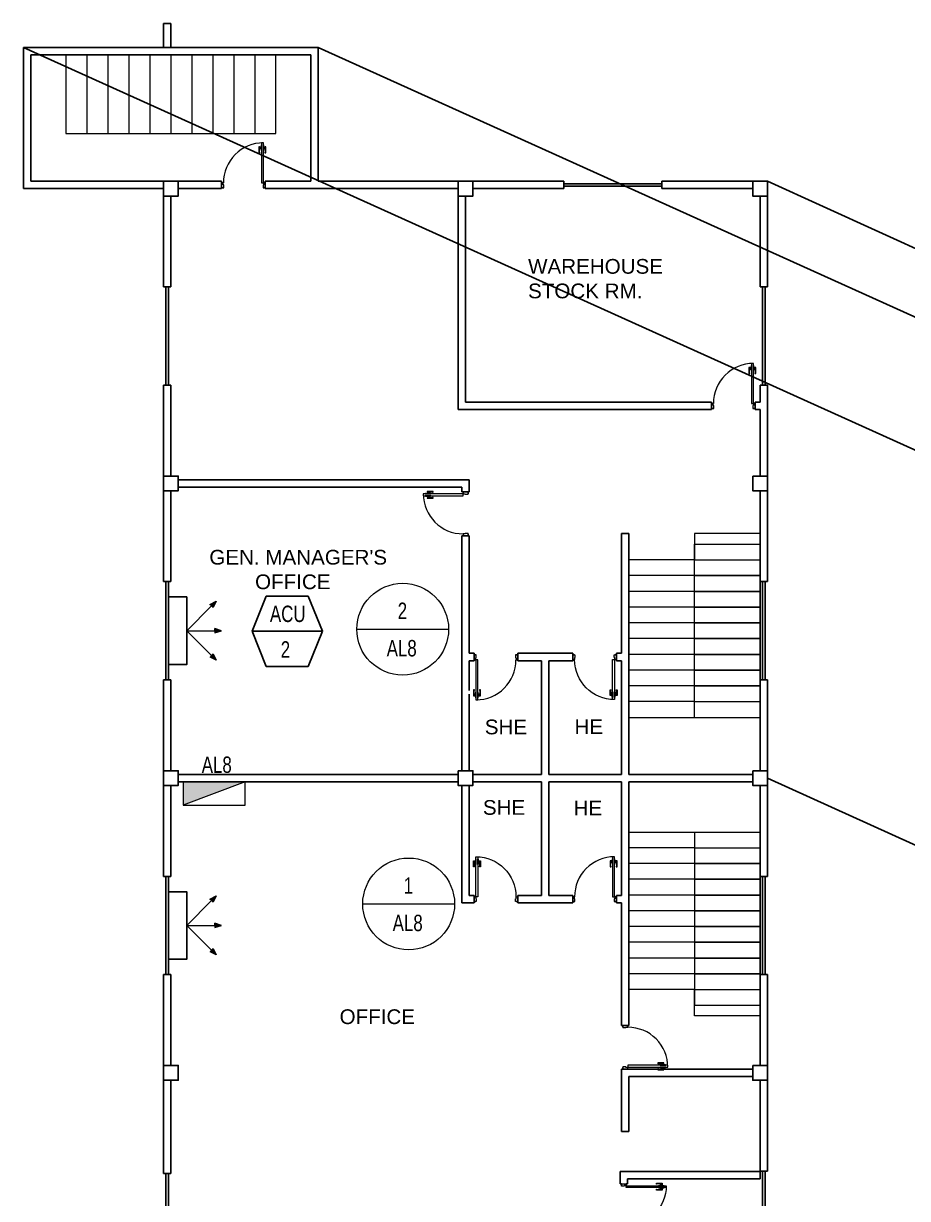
# Model space of a CAD drawing. Header units: millimetres. Extents: x 3339 to 2017737, y 4955 to 2748989.
# Drawn here: x 1064070 to 1082071, y 1418043 to 1441965 of the extents above; entities that cross this region are included whole.
import ezdxf

# ---------------------------------------------------------------- set-up
doc = ezdxf.new("R2010")
doc.units = ezdxf.units.MM
doc.header["$LTSCALE"] = 30
for name, color, linetype, lineweight in [('A-DETL-GENF', 92, 'Continuous', 13), ('A-DOOR', 31, 'Continuous', 13), ('LIGHTING', 3, 'Continuous', 5), ('P-SANR-FIXT', 6, 'Continuous', 13), ('STAIR', 1, 'Continuous', 5)]:
    doc.layers.add(name, color=color, linetype=linetype, lineweight=lineweight)
doc.layers.add('POSTE', color=50, linetype='Continuous')
doc.styles.add('Arial Narrow', font='ARIALN.TTF', dxfattribs={"height": 200})
doc.styles.add('style1', font='arial.ttf', dxfattribs={"height": 100})

# ---------------------------------------------------------------- blocks, each defined once
blk = doc.blocks.new('Poste 2')
at = {"layer": 'POSTE'}
blk.add_lwpolyline([(-300, 0), (0, 0), (0, -300), (-300, -300)], close=True, dxfattribs=at)
blk = doc.blocks.new('Poste 3')
at = {"layer": 'POSTE'}
blk.add_lwpolyline([(0, 0), (300, 0), (300, -300), (0, -300)], close=True, dxfattribs=at)
blk = doc.blocks.new('POSTE bot left')
at = {"layer": 'POSTE'}
blk.add_lwpolyline([(0, 300), (300, 300), (300, 0), (0, 0)], close=True, dxfattribs=at)
blk = doc.blocks.new('D4')
at = {"layer": 'A-DETL-GENF'}
for p, q in [((-1072, -29), (-1072, -112)), ((-1052, -29), (-1072, -29)), ((-1060, -41), (-1072, -30)), ((-1072, -112), (-1060, -112)), ((-1059, -112), (-1072, -112)), ((-1072, -112), (-1072, -150)), ((-1072, -150), (-1059, -150)), ((-1060, -112), (-1060, -41)), ((-1060, -41), (-1052, -41)), ((-1059, -150), (-1059, -112)), ((-1059, -115), (-1059, -147)), ((-1027, -115), (-1059, -115)), ((-1059, -147), (-1027, -147)), ((-1052, -41), (-1052, -29)), ((-1021, -74), (-1027, -80)), ((-1027, -80), (-1027, -182)), ((-1027, -147), (-1027, -115)), ((-1027, -182), (-1021, -188)), ((-1021, -188), (-1021, -74)), ((-974, -80), (-981, -74)), ((-981, -74), (-981, -188)), ((-981, -188), (-974, -182)), ((-974, -182), (-974, -80)), ((-943, -115), (-974, -115)), ((-974, -115), (-974, -147)), ((-974, -147), (-943, -147)), ((-930, -29), (-949, -29)), ((-949, -29), (-949, -41)), ((-949, -41), (-941, -41)), ((-943, -112), (-943, -150)), ((-930, -112), (-943, -112)), ((-943, -147), (-943, -115)), ((-943, -150), (-930, -150)), ((-941, -41), (-930, -30)), ((-941, -41), (-941, -112)), ((-941, -112), (-930, -112)), ((-930, -112), (-930, -29)), ((-930, -150), (-930, -112))]:
    blk.add_line(p, q, dxfattribs=at)
at = {"layer": 'A-DOOR', "lineweight": 18}
for p, q in [((-1059, 683), (-1024, 683)), ((-1014, 683), (-1059, 683)), ((-1059, 683), (-1059, 583)), ((-1059, 583), (-1024, 583)), ((-1024, 583), (-1024, 626)), ((-1024, 626), (-1014, 626)), ((-981, 583), (-1021, 583)), ((-1021, 583), (-1021, -231)), ((-1014, 626), (-1014, 683)), ((-981, -231), (-981, 583)), ((-169, 683), (-214, 683)), ((-214, 683), (-214, 626)), ((-214, 626), (-204, 626)), ((-204, 683), (-169, 683)), ((-204, 626), (-204, 583)), ((-204, 583), (-169, 583)), ((-169, 583), (-169, 683)), ((-1021, -231), (-981, -231))]:
    blk.add_line(p, q, dxfattribs=at)
at = {"layer": 'A-DOOR'}
blk.add_arc((-1021, 583), 814, 270, 0, dxfattribs=at)
blk = doc.blocks.new('Pintuan')
at = {"layer": 'A-DOOR', "rotation": 270}
blk.add_blockref('D4', (-626, -1014), dxfattribs=at)
blk = doc.blocks.new('WW1')
at = {"layer": 'STAIR'}
for p, q in [((-3000, 0), (-3000, -8000)), ((0, 0), (-3000, 0)), ((0, -8000), (0, 0)), ((-3000, -1600), (-3000, -800)), ((-3000, -800), (0, -800)), ((0, -1600), (0, -800)), ((-3000, -2400), (-3000, -1600)), ((-3000, -1600), (0, -1600)), ((0, -2400), (0, -1600)), ((-3000, -3200), (-3000, -2400)), ((-3000, -2400), (0, -2400)), ((0, -3200), (0, -2400)), ((-3000, -4000), (-3000, -3200)), ((-3000, -3200), (0, -3200)), ((0, -4000), (0, -3200)), ((-3000, -4800), (-3000, -4000)), ((-3000, -4000), (0, -4000)), ((0, -4800), (0, -4000)), ((-3000, -5600), (-3000, -4800)), ((-3000, -4800), (0, -4800)), ((0, -5600), (0, -4800)), ((-3000, -6400), (-3000, -5600)), ((-3000, -5600), (0, -5600)), ((0, -6400), (0, -5600)), ((-3000, -7200), (-3000, -6400)), ((-3000, -6400), (0, -6400)), ((0, -7200), (0, -6400)), ((-3000, -8000), (-3000, -7200)), ((-3000, -7200), (0, -7200)), ((0, -8000), (0, -7200)), ((-3000, -8000), (0, -8000))]:
    blk.add_line(p, q, dxfattribs=at)
blk = doc.blocks.new('S2')
at = {"layer": 'STAIR'}
for p, q in [((0, 0), (-1250, 0)), ((-1250, 0), (-1250, -500)), ((0, -3500), (0, 0)), ((-1250, -500), (-1250, -200)), ((-1250, -200), (0, -200)), ((-2500, -500), (-2500, -3500)), ((-1250, -500), (-2500, -500)), ((-1250, -3500), (-1250, -500)), ((-1250, -800), (-1250, -500)), ((-1250, -500), (0, -500)), ((-1250, -800), (-2500, -800)), ((-1250, -1100), (-1250, -800)), ((-1250, -800), (0, -800)), ((0, -800), (-1250, -800)), ((-1250, -1100), (-2500, -1100)), ((-1250, -1400), (-1250, -1100)), ((-1250, -1100), (0, -1100)), ((0, -1100), (-1250, -1100)), ((-1250, -1400), (-2500, -1400)), ((-1250, -1700), (-1250, -1400)), ((-1250, -1400), (0, -1400)), ((0, -1400), (-1250, -1400)), ((-1250, -1700), (-2500, -1700)), ((-1250, -2000), (-1250, -1700)), ((-1250, -1700), (0, -1700)), ((0, -1700), (-1250, -1700)), ((-1250, -2000), (-2500, -2000)), ((-1250, -2300), (-1250, -2000)), ((-1250, -2000), (0, -2000)), ((0, -2000), (-1250, -2000)), ((-1250, -2300), (-2500, -2300)), ((-1250, -2600), (-1250, -2300)), ((-1250, -2300), (0, -2300)), ((0, -2300), (-1250, -2300)), ((-1250, -2600), (-2500, -2600)), ((-1250, -2900), (-1250, -2600)), ((-1250, -2600), (0, -2600)), ((0, -2600), (-1250, -2600)), ((-1250, -2900), (-2500, -2900)), ((-1250, -3200), (-1250, -2900)), ((-1250, -2900), (0, -2900)), ((0, -2900), (-1250, -2900)), ((-1250, -3200), (-2500, -3200)), ((-1250, -3500), (-1250, -3200)), ((-1250, -3200), (0, -3200)), ((-2500, -3500), (-1250, -3500)), ((-1250, -3500), (0, -3500))]:
    blk.add_line(p, q, dxfattribs=at)
blk = doc.blocks.new('panel')
at = {"layer": 'P-SANR-FIXT', "linetype": 'ByBlock'}
h = blk.add_hatch(color=0, dxfattribs=at)
h.dxf.hatch_style = 1
h.paths.add_polyline_path([(800, 0), (0, 0), (0, -300)])
at = {"layer": 'P-SANR-FIXT', "color": 3, "linetype": 'ByBlock'}
for p, q in [((800, 0), (0, 0)), ((0, 0), (0, -300)), ((800, 0), (0, -300)), ((800, -300), (800, 0)), ((0, -300), (800, -300))]:
    blk.add_line(p, q, dxfattribs=at)
blk = doc.blocks.new('eto na arrow')
at = {"layer": 'P-SANR-FIXT', "linetype": 'ByBlock'}
h = blk.add_hatch(color=0, dxfattribs=at)
h.dxf.hatch_style = 1
h.paths.add_polyline_path([(471, 536), (503, 505), (535, 473), (599, 600)])
h = blk.add_hatch(color=0, dxfattribs=at)
h.dxf.hatch_style = 1
h.paths.add_polyline_path([(706, 0), (573, 44), (573, 0), (573, -44)])
h = blk.add_hatch(color=0, dxfattribs=at)
h.dxf.hatch_style = 1
h.paths.add_polyline_path([(536, -471), (505, -503), (473, -535), (601, -599)])
at = {"layer": 'P-SANR-FIXT', "color": 3, "linetype": 'ByBlock'}
for p, q in [((0, 0), (503, 505)), ((471, 536), (599, 600)), ((503, 505), (471, 536)), ((503, 505), (535, 473)), ((599, 600), (535, 473)), ((0, 0), (505, -503)), ((0, 0), (573, 0)), ((573, 0), (573, 44)), ((706, 0), (573, 44)), ((573, 0), (573, -44)), ((573, -44), (706, 0)), ((505, -503), (536, -471)), ((536, -471), (601, -599)), ((505, -503), (473, -535)), ((601, -599), (473, -535))]:
    blk.add_line(p, q, dxfattribs=at)
blk = doc.blocks.new('hexagon')
for p, q in [((0, 1000), (-200, 500)), ((0, 1000), (600, 1000)), ((600, 1000), (800, 500)), ((-200, 500), (800, 500)), ((-200, 500), (0, 0)), ((800, 500), (600, 0)), ((300, 0), (0, 0)), ((300, 0), (600, 0))]:
    blk.add_line(p, q)

msp = doc.modelspace()

# ---------------------------------------------------------------- linework, layer by layer
for p, q in [((1066919.912, 1441477.125), (1066919.912, 1441964.625)), ((1067069.912, 1441964.625), (1066919.912, 1441964.625)), ((1067069.912, 1441477.125), (1067069.912, 1441964.625)), ((1067069.912, 1441477.125), (1067069.912, 1441964.625)), ((1067069.912, 1441477.125), (1067069.912, 1441964.625)), ((1070069.912, 1441477.125), (1064069.912, 1441477.125)), ((1064069.912, 1441477.125), (1064069.912, 1438602.125)), ((1064069.912, 1441477.125), (1093202.248, 1428318.818)), ((1069919.912, 1441327.125), (1064219.912, 1441327.125)), ((1064219.912, 1441327.125), (1064219.912, 1438752.125)), ((1064933.351, 1441327.125), (1069206.473, 1441327.125)), ((1069919.912, 1438752.125), (1069919.912, 1441327.125)), ((1070069.912, 1438752.125), (1070069.912, 1441477.125)), ((1070069.912, 1441477.125), (1099202.248, 1428318.818)), ((1064219.912, 1438752.125), (1066919.912, 1438752.125)), ((1066919.912, 1436602.125), (1066919.912, 1438752.125)), ((1066919.912, 1438752.125), (1068102.412, 1438752.125)), ((1067219.912, 1438752.125), (1068102.412, 1438752.125)), ((1068102.412, 1438602.125), (1068102.412, 1438752.125)), ((1068992.412, 1438752.125), (1069919.912, 1438752.125)), ((1068992.412, 1438602.125), (1068992.412, 1438752.125)), ((1070069.912, 1438752.125), (1072919.912, 1438752.125)), ((1073219.912, 1438752.125), (1075069.912, 1438752.125)), ((1073219.912, 1438752.125), (1075069.912, 1438752.125)), ((1075069.912, 1438752.125), (1075069.912, 1438602.125)), ((1075069.912, 1438702.125), (1077069.912, 1438702.125)), ((1075069.912, 1438652.125), (1077069.912, 1438652.125)), ((1077069.912, 1438752.125), (1078919.912, 1438752.125)), ((1078919.912, 1438752.125), (1077069.912, 1438752.125)), ((1077069.912, 1438752.125), (1077069.912, 1438602.125)), ((1079219.912, 1438752.125), (1079219.912, 1436602.125)), ((1079219.912, 1438752.125), (1108202.248, 1425593.818)), ((1064069.912, 1438602.125), (1066919.912, 1438602.125)), ((1067069.912, 1436602.125), (1067069.912, 1438452.125)), ((1067219.912, 1438602.125), (1068102.412, 1438602.125)), ((1068992.412, 1438602.125), (1072919.912, 1438602.125)), ((1072919.912, 1438452.125), (1072919.912, 1434104.422)), ((1073069.912, 1438452.125), (1073069.912, 1434254.422)), ((1073219.912, 1438602.125), (1075069.912, 1438602.125)), ((1077069.912, 1438602.125), (1078919.912, 1438602.125)), ((1079069.912, 1438452.125), (1079069.912, 1436602.125)), ((1079219.912, 1438452.125), (1079219.912, 1436602.125)), ((1079219.912, 1438452.125), (1079219.912, 1436602.125)), ((1079219.912, 1436602.125), (1079219.912, 1437613.621)), ((1066919.912, 1436602.125), (1067069.912, 1436602.125)), ((1066969.912, 1436602.125), (1066969.912, 1434602.125)), ((1066969.912, 1436602.125), (1066969.912, 1434602.125)), ((1067019.912, 1436602.125), (1067019.912, 1434602.125)), ((1067019.912, 1436602.125), (1067019.912, 1434602.125)), ((1079219.912, 1436602.125), (1079069.912, 1436602.125)), ((1079119.912, 1436602.125), (1079119.912, 1434602.125)), ((1079169.912, 1436602.125), (1079169.912, 1434602.125)), ((1066919.912, 1430602.125), (1066919.912, 1434602.125)), ((1066919.912, 1434602.125), (1067069.912, 1434602.125)), ((1067069.912, 1432752.125), (1067069.912, 1434602.125)), ((1079069.912, 1434602.125), (1079069.912, 1434254.422)), ((1079219.912, 1434602.125), (1079069.912, 1434602.125)), ((1079219.912, 1434602.125), (1079219.912, 1430602.125)), ((1079219.912, 1432602.125), (1079219.912, 1434602.125)), ((1072919.912, 1434104.422), (1078079.912, 1434104.422)), ((1073069.912, 1434254.422), (1078079.912, 1434254.422)), ((1078079.912, 1434229.422), (1078079.912, 1434254.422)), ((1078079.912, 1434229.422), (1078079.912, 1434104.422)), ((1078969.912, 1434254.422), (1079069.912, 1434254.422)), ((1078969.912, 1434229.422), (1078969.912, 1434254.422)), ((1078969.912, 1434229.422), (1078969.912, 1434104.422)), ((1078969.912, 1434104.422), (1079069.912, 1434104.422)), ((1079069.912, 1434104.422), (1079069.912, 1432752.125)), ((1067219.912, 1432677.125), (1073069.912, 1432677.125)), ((1073069.912, 1432677.125), (1073144.912, 1432677.125)), ((1073148.412, 1432677.125), (1073144.912, 1432677.125)), ((1073148.412, 1432427.125), (1073148.412, 1432677.125)), ((1067069.912, 1430602.125), (1067069.912, 1432452.125)), ((1067219.912, 1432527.125), (1072237.942, 1432527.125)), ((1072237.942, 1432527.125), (1072994.912, 1432527.125)), ((1072994.912, 1432427.125), (1072994.912, 1432527.125)), ((1073023.412, 1432427.125), (1072994.912, 1432427.125)), ((1072994.912, 1432427.125), (1073142.633, 1432427.125)), ((1073148.412, 1432427.125), (1073142.633, 1432427.125)), ((1079069.912, 1432452.125), (1079069.912, 1426752.125)), ((1079219.912, 1432602.125), (1079219.912, 1430602.125)), ((1072994.912, 1426752.125), (1072994.912, 1431537.125)), ((1073023.412, 1431537.125), (1072994.912, 1431537.125)), ((1073023.412, 1431537.125), (1073144.912, 1431537.125)), ((1073144.912, 1429142.475), (1073144.912, 1431537.125)), ((1076244.912, 1429602.125), (1076244.912, 1431581.743)), ((1076244.912, 1431581.743), (1076394.912, 1431581.743)), ((1076394.912, 1431457.825), (1076394.912, 1431581.743)), ((1076394.912, 1431581.743), (1076394.912, 1427826.52)), ((1076394.912, 1429639.625), (1076394.912, 1431457.825)), ((1079069.912, 1431580.185), (1079069.912, 1430602.125)), ((1066919.912, 1430602.125), (1067069.912, 1430602.125)), ((1066969.912, 1430602.125), (1066969.912, 1428602.125)), ((1066969.912, 1430602.125), (1066969.912, 1428602.125)), ((1067019.912, 1430602.125), (1067019.912, 1428602.125)), ((1067019.912, 1430602.125), (1067019.912, 1428602.125)), ((1079219.912, 1430602.125), (1079069.912, 1430602.125)), ((1079119.912, 1430602.125), (1079119.912, 1428602.125)), ((1079169.912, 1430602.125), (1079169.912, 1428602.125)), ((1067019.912, 1430289.625), (1067019.912, 1428914.625)), ((1076244.912, 1429142.475), (1076244.912, 1429639.625)), ((1076394.912, 1426677.125), (1076394.912, 1429639.625)), ((1073244.912, 1429142.475), (1073144.912, 1429142.475)), ((1073244.912, 1429109.45), (1073244.912, 1429142.475)), ((1073244.912, 1429109.45), (1073244.912, 1428992.475)), ((1074619.912, 1429142.475), (1074134.912, 1429142.475)), ((1074134.912, 1429109.45), (1074134.912, 1429142.475)), ((1074134.912, 1429109.45), (1074134.912, 1428992.475)), ((1074769.912, 1429142.475), (1074619.912, 1429142.475)), ((1074769.912, 1429142.475), (1075254.201, 1429142.475)), ((1075254.201, 1429113.937), (1075254.201, 1429142.475)), ((1075254.201, 1429113.937), (1075254.201, 1428992.475)), ((1076144.201, 1429142.475), (1076244.912, 1429142.475)), ((1076144.201, 1429113.937), (1076144.201, 1429142.475)), ((1076144.201, 1429113.937), (1076144.201, 1428992.475)), ((1076394.912, 1429142.475), (1076397.123, 1429142.475)), ((1073144.912, 1428385.052), (1073144.912, 1428992.475)), ((1073244.912, 1428992.475), (1073144.912, 1428992.475)), ((1074619.912, 1428992.475), (1074134.912, 1428992.475)), ((1074619.912, 1426677.125), (1074619.912, 1428992.475)), ((1074769.912, 1426677.125), (1074769.912, 1428992.475)), ((1074769.912, 1428992.475), (1075254.201, 1428992.475)), ((1076144.201, 1428992.475), (1076244.912, 1428992.475)), ((1076244.912, 1426677.125), (1076244.912, 1428992.475)), ((1076394.912, 1428992.475), (1076397.123, 1428992.475)), ((1066919.912, 1426752.125), (1066919.912, 1428602.125)), ((1066919.912, 1428602.125), (1067069.912, 1428602.125)), ((1067069.912, 1426752.125), (1067069.912, 1428602.125)), ((1079069.912, 1428602.125), (1079069.912, 1427826.52)), ((1079219.912, 1428602.125), (1079069.912, 1428602.125)), ((1079219.912, 1428602.125), (1079219.912, 1424602.125)), ((1079219.912, 1426602.125), (1079219.912, 1428602.125)), ((1073144.912, 1426752.125), (1073144.912, 1428311.325)), ((1066919.912, 1424602.125), (1066919.912, 1426752.125)), ((1067219.912, 1426677.125), (1072919.912, 1426677.125)), ((1074619.912, 1426677.125), (1073219.912, 1426677.125)), ((1074769.912, 1426677.125), (1074873.243, 1426677.125)), ((1076244.912, 1426677.125), (1074873.243, 1426677.125)), ((1076394.912, 1426677.125), (1076526.575, 1426677.125)), ((1076526.575, 1426677.125), (1078919.912, 1426677.125)), ((1067069.912, 1424602.125), (1067069.912, 1426452.125)), ((1067219.912, 1426527.125), (1072919.912, 1426527.125)), ((1072994.912, 1426452.125), (1072994.912, 1424061.775)), ((1073144.912, 1426452.125), (1073144.912, 1424211.775)), ((1073219.912, 1426527.125), (1074619.912, 1426527.125)), ((1074619.912, 1426527.125), (1074619.912, 1424211.775)), ((1074769.912, 1426527.125), (1076244.912, 1426527.125)), ((1074769.912, 1426527.125), (1074769.912, 1424211.775)), ((1076244.912, 1426452.125), (1076244.912, 1426527.125)), ((1076244.912, 1426527.125), (1076244.912, 1424211.775)), ((1078919.912, 1426527.125), (1076394.912, 1426527.125)), ((1076394.912, 1426527.125), (1076394.912, 1421567.125)), ((1076526.575, 1426527.125), (1078919.912, 1426527.125)), ((1079069.912, 1426452.125), (1079069.912, 1420752.125)), ((1079219.912, 1426602.125), (1079219.912, 1424602.125)), ((1079219.912, 1426602.125), (1108202.248, 1413443.818)), ((1079069.912, 1425504.745), (1079069.912, 1424602.125)), ((1066919.912, 1424602.125), (1067069.912, 1424602.125)), ((1066969.912, 1424602.125), (1066969.912, 1422602.125)), ((1066969.912, 1424602.125), (1066969.912, 1422602.125)), ((1067019.912, 1424602.125), (1067019.912, 1422602.125)), ((1067019.912, 1424602.125), (1067019.912, 1422602.125)), ((1079219.912, 1424602.125), (1079069.912, 1424602.125)), ((1079119.912, 1424602.125), (1079119.912, 1422602.125)), ((1079169.912, 1424602.125), (1079169.912, 1422602.125)), ((1072994.912, 1424061.775), (1073144.912, 1424061.775)), ((1073245.641, 1424211.775), (1073144.912, 1424211.775)), ((1073144.912, 1424061.775), (1073245.604, 1424061.775)), ((1073245.635, 1424186.994), (1073245.604, 1424061.775)), ((1073245.635, 1424186.994), (1073245.641, 1424211.775)), ((1074135.634, 1424186.775), (1074135.641, 1424211.775)), ((1074135.634, 1424186.775), (1074135.634, 1424061.775)), ((1074619.912, 1424061.775), (1074135.634, 1424061.775)), ((1074619.912, 1424211.775), (1074135.641, 1424211.775)), ((1074619.912, 1424061.775), (1074769.912, 1424061.775)), ((1074769.912, 1424211.775), (1075254.201, 1424211.775)), ((1074769.912, 1424061.775), (1075254.201, 1424061.775)), ((1075254.201, 1424186.775), (1075254.201, 1424211.775)), ((1075254.201, 1424186.775), (1075254.201, 1424061.775)), ((1076144.201, 1424211.775), (1076244.912, 1424211.775)), ((1076144.201, 1424186.775), (1076144.201, 1424211.775)), ((1076144.201, 1424186.775), (1076144.201, 1424061.775)), ((1076144.201, 1424061.775), (1076244.912, 1424061.775)), ((1076244.912, 1424061.775), (1076244.912, 1421567.125)), ((1066919.912, 1420011.329), (1066919.912, 1422602.125)), ((1066919.912, 1422602.125), (1067069.912, 1422602.125)), ((1067069.912, 1420752.125), (1067069.912, 1422602.125)), ((1079069.912, 1422602.125), (1079069.912, 1421762.841)), ((1079219.912, 1422602.125), (1079069.912, 1422602.125)), ((1079219.912, 1422602.125), (1079219.912, 1420752.125)), ((1079219.912, 1420602.125), (1079219.912, 1422602.125)), ((1079219.912, 1420602.125), (1079219.912, 1422602.125)), ((1076326.575, 1421567.125), (1076244.912, 1421567.125)), ((1076244.912, 1421567.125), (1076394.912, 1421567.125)), ((1079219.912, 1418602.125), (1079219.912, 1420752.125)), ((1066919.912, 1420602.125), (1066919.912, 1420011.329)), ((1066919.912, 1420452.125), (1066919.912, 1419936.329)), ((1066919.912, 1420452.125), (1066919.912, 1418552.125)), ((1067069.912, 1420011.329), (1067069.912, 1420452.125)), ((1078919.912, 1420677.125), (1076244.912, 1420677.125)), ((1076244.912, 1420677.125), (1076244.912, 1419404.877)), ((1078919.912, 1420677.125), (1076376.575, 1420677.125)), ((1076394.912, 1420527.125), (1076394.912, 1419404.877)), ((1076526.575, 1420527.125), (1076394.912, 1420527.125)), ((1078919.912, 1420527.125), (1076526.575, 1420527.125)), ((1079069.912, 1418602.125), (1079069.912, 1420452.125)), ((1079219.912, 1420602.125), (1079219.912, 1418602.125)), ((1067069.912, 1420011.329), (1067069.912, 1419936.329)), ((1067069.912, 1419936.329), (1067069.912, 1418552.125)), ((1076244.912, 1419404.877), (1076394.912, 1419404.877)), ((1066919.912, 1418552.125), (1067069.912, 1418552.125)), ((1066969.912, 1418552.125), (1066969.912, 1416652.125)), ((1067019.912, 1418552.125), (1067019.912, 1417452.125)), ((1076219.912, 1418342.125), (1076219.912, 1418592.125)), ((1076244.912, 1418592.125), (1076219.912, 1418592.125)), ((1076244.912, 1418592.125), (1079069.912, 1418592.125)), ((1079219.912, 1418602.125), (1079069.912, 1418602.125)), ((1079069.912, 1418442.125), (1079069.912, 1418592.125)), ((1079119.912, 1418602.125), (1079119.912, 1416602.125)), ((1079169.912, 1418602.125), (1079169.912, 1416602.125)), ((1076244.912, 1418342.125), (1076219.912, 1418342.125)), ((1076219.912, 1418342.125), (1076244.912, 1418342.125)), ((1076344.912, 1418342.125), (1076369.912, 1418342.125)), ((1076369.912, 1418442.125), (1079069.912, 1418442.125)), ((1076369.912, 1418342.125), (1076369.912, 1418442.125))]:
    msp.add_line(p, q)
at = {"color": 242, "true_color": 0xcd2027}
msp.add_line((1067319.912, 1426677.125), (1067319.912, 1426677.125), dxfattribs=at)
for points in [[(1067019.912, 1430289.625), (1067394.912, 1430289.625), (1067394.912, 1428914.625), (1067019.912, 1428914.625)], [(1067019.912, 1424289.625), (1067394.912, 1424289.625), (1067394.912, 1422914.625), (1067019.912, 1422914.625)]]:
    msp.add_lwpolyline(points, close=True)
at = {"layer": 'LIGHTING', "color": 2}
for p, q in [((1070856.469, 1429632.978), (1072726.385, 1429632.978)), ((1070978.331, 1424039.648), (1072848.246, 1424039.648))]:
    msp.add_line(p, q, dxfattribs=at)
for centre in [(1071791.427, 1429632.978), (1071913.289, 1424039.648)]:
    msp.add_circle(centre, 934.958, dxfattribs=at)
at = {"layer": 'POSTE'}
for p, q in [((1067219.912, 1438752.125), (1067219.912, 1438452.125)), ((1066919.912, 1438452.125), (1067219.912, 1438452.125)), ((1066919.912, 1432452.125), (1067219.912, 1432452.125)), ((1066919.912, 1426752.125), (1067219.912, 1426752.125)), ((1067219.912, 1426752.125), (1067219.912, 1426452.125)), ((1072919.912, 1426752.125), (1073219.912, 1426752.125)), ((1078919.912, 1426752.125), (1079219.912, 1426752.125))]:
    msp.add_line(p, q, dxfattribs=at)

# ---------------------------------------------------------------- block references
at = {"xscale": 0.5341402866077511, "yscale": 0.5341402866077511, "zscale": 0.5341402866077511, "rotation": 270}
msp.add_blockref('WW1', (1069206.473, 1439724.704), dxfattribs=at)
for p, rotation in [((1068947.412, 1438677.125), 270), ((1078924.912, 1434186.422), 270), ((1073289.912, 1429052.45), 90), ((1076099.201, 1424143.775), 270), ((1076333.575, 1420722.125), 180)]:
    msp.add_blockref('Pintuan', p, dxfattribs=dict(rotation=rotation))
for name, p in [('Pintuan', (1073066.412, 1432382.125)), ('eto na arrow', (1067394.912, 1429602.125)), ('eto na arrow', (1067394.912, 1423602.125))]:
    msp.add_blockref(name, p)
at = {"xscale": 1.430597304988652, "yscale": 1.430597304988652, "zscale": 1.430597304988652}
msp.add_blockref('hexagon', (1069011.112, 1428875.079), dxfattribs=at)
at = {"xscale": -1}
for p, rotation in [((1076099.201, 1429056.937), 270), ((1073290.624, 1424143.983), 89.98592241297007)]:
    msp.add_blockref('Pintuan', p, dxfattribs=dict(at, rotation=rotation))
at = {"color": 242, "true_color": 0xcd2027, "xscale": 1.583653583671464, "yscale": 1.583653583671464, "zscale": 1.583653583671464}
msp.add_blockref('panel', (1067319.912, 1426527.125), dxfattribs=at)
at = {"xscale": -1}
msp.add_blockref('Pintuan', (1076301.912, 1418297.125), dxfattribs=at)
at = {"layer": 'POSTE'}
for name, p in [('Poste 2', (1067219.912, 1438752.125)), ('POSTE bot left', (1072919.912, 1438452.125)), ('POSTE bot left', (1078919.912, 1438452.125)), ('Poste 2', (1067219.912, 1432752.125)), ('POSTE bot left', (1078919.912, 1432452.125)), ('Poste 2', (1067219.912, 1426752.125)), ('Poste 3', (1072919.912, 1426752.125)), ('Poste 3', (1078919.912, 1426752.125)), ('Poste 2', (1067219.912, 1420752.125)), ('Poste 3', (1078919.912, 1420752.125))]:
    msp.add_blockref(name, p, dxfattribs=at)
at = {"layer": 'STAIR', "xscale": 1.069115500155489, "yscale": 1.069115500155489, "zscale": 1.069115500155489}
msp.add_blockref('S2', (1079069.912, 1431580.185), dxfattribs=at)
at = {"layer": 'STAIR', "xscale": -1.069115500155489, "yscale": 1.069115500155489, "zscale": 1.069115500155489, "rotation": 180}
msp.add_blockref('S2', (1079069.912, 1421762.841), dxfattribs=at)

# ---------------------------------------------------------------- texts
at = {"attachment_point": 1, "style": 'style1'}
for s, width, heights, insert, char_height in [('WAREHOUSE\\PSTOCK RM.', 15279.91758, [0], (1074344.824, 1437170.177), 300), ("GEN. MANAGER'S      \\P        OFFICE", 4477.02994, [0], (1067854.299, 1431248.675), 300), ('SHE', 1026.54405, [103.411], (1073463.407, 1427793.463), 300), ('HE', 1026.54405, [103.411], (1075290.035, 1427798.484), 300), ('SHE', 1026.54405, [103.411], (1073424.609, 1426154.895), 300), ('HE', 1026.54405, [103.411], (1075271.16, 1426142.278), 300), ('{\\H3x;OFFICE}', 4436.95582, [0], (1070506.412, 1421894.7), 100)]:
    msp.add_mtext_dynamic_manual_height_columns(s, width=width, gutter_width=500, heights=heights, dxfattribs=dict(at, insert=insert, char_height=char_height))
at = {"layer": 'LIGHTING', "color": 1, "style": 'Arial Narrow', "width": 0.9}
for s, height, p in [('ACU', 333.4607, (1069088.09, 1429779.676)), ('2', 333.461, (1071690.027, 1429841.683)), ('2', 333.461, (1069308.084, 1429054.778)), ('AL8', 333.4607, (1071465.826, 1429079.891)), ('AL8', 333.4607, (1067699.674, 1426708.025)), ('1', 333.461, (1071811.889, 1424248.353)), ('AL8', 333.4607, (1071587.688, 1423486.56))]:
    msp.add_text(s, height=height, dxfattribs=at).set_placement(p)

doc.saveas('drawing.dxf')
